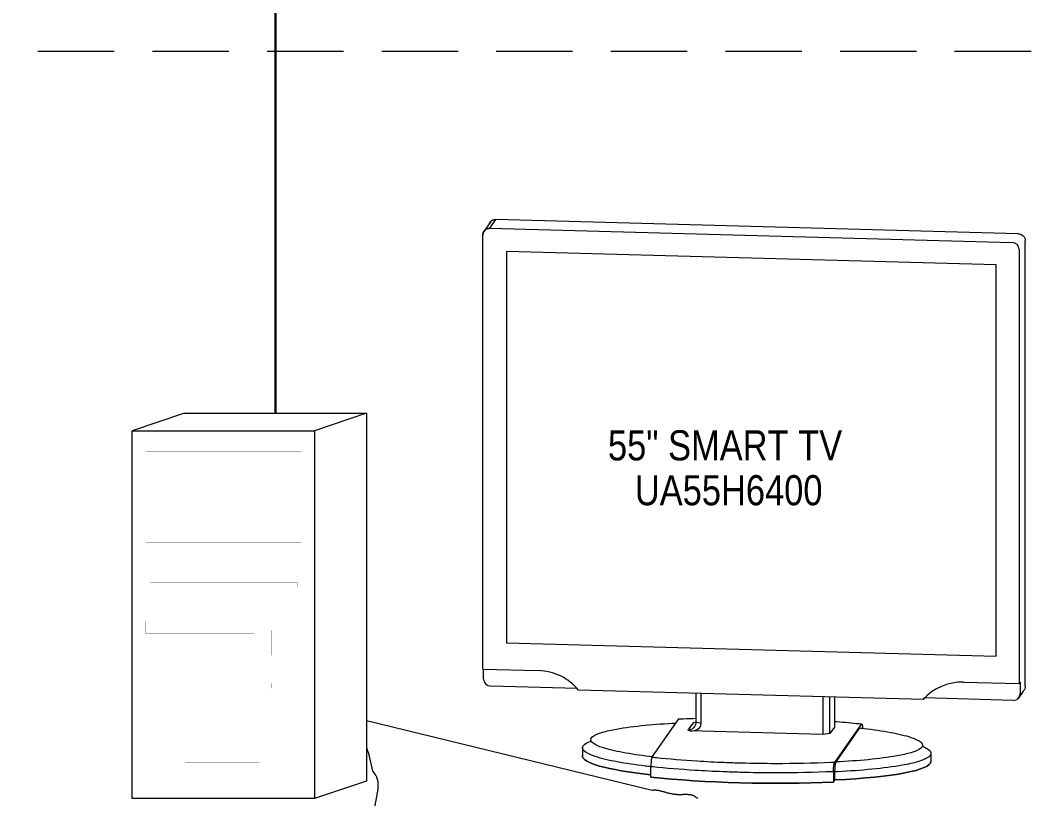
# Model space of a CAD drawing. Header units: millimetres. Extents: x 11706 to 18081, y 7308 to 12674.
# Drawn here: x 17321.9 to 17747.2, y 11834.4 to 12157.7 of the extents above; entities that cross this region are included whole.
import ezdxf
from ezdxf.enums import TextEntityAlignment as Align

# ---------------------------------------------------------------- set-up
doc = ezdxf.new("R2010")
doc.units = ezdxf.units.MM
doc.linetypes.add('DASHED', pattern=[19.05, 12.7, -6.35])
doc.layers.get('0').update_dxf_attribs({"lineweight": 0})
doc.layers.add('Cable CAT6', color=3, linetype='Continuous')
doc.layers.add('COMPUTER', color=7, linetype='Continuous', lineweight=0)
doc.styles.get("Standard").update_dxf_attribs({"font": 'ARIALN.TTF'})

# ---------------------------------------------------------------- blocks, each defined once
blk = doc.blocks.new('LCD')
for p, q in [((3804.12, 1908.9, -517.25), (3799.15, 1901.77, -481.92)), ((3803.2, 1903.32, -481.04), (3808.16, 1910.45, -516.37)), ((4237.24, 1526.79, -533.46), (4233.06, 1520.8, -503.73)), ((3878.72, 1481.13, -584.93), (3878.72, 1474.51, -586.27)), ((4162.13, 1476.14, -560.2), (4162.13, 1469.52, -561.53))]:
    blk.add_line(p, q)
at = {"extrusion": (0.136423, 0.195822, -0.971104)}
for p, q in [((4233.19, 1898.88, -459), (3808.16, 1910.45, -516.37)), ((4238.92, 1530.75, -532.42), (4238.92, 1893.06, -459.37))]:
    blk.add_line(p, q, dxfattribs=at)
at = {"extrusion": (-0.990651, 0.026967, -0.133731)}
for p, q in [((3797.48, 1544.77, -554.15), (3797.48, 1897.82, -482.96)), ((3798.26, 1536.64, -561.62), (3798.26, 1544.75, -559.99)), ((3970.98, 1525.12, -607.36), (3970.98, 1501.5, -612.12))]:
    blk.add_line(p, q, dxfattribs=at)
at = {"extrusion": (-0.136423, -0.195822, 0.971104)}
for p, q in [((3797.48, 1544.77, -554.15), (3797.48, 1897.82, -482.96)), ((3803.2, 1903.32, -481.04), (4228.23, 1891.75, -423.66)), ((4233.95, 1885.93, -424.03), (4233.95, 1532.89, -495.22)), ((3798.26, 1536.64, -561.62), (3798.26, 1544.75, -559.99)), ((4234.74, 1534.02, -500.83), (4233.95, 1534.04, -500.94)), ((4234.74, 1534.02, -500.83), (4234.74, 1524.76, -502.7)), ((3874.44, 1528.9, -552.48), (3803.99, 1530.82, -561.99)), ((4155.96, 1520.09, -508.76), (3875.47, 1527.72, -546.63)), ((4229.02, 1519.25, -504.61), (4156.74, 1521.22, -514.37))]:
    blk.add_line(p, q, dxfattribs=at)
at = {"color": 8, "extrusion": (-0.136423, -0.195822, 0.971104)}
for p, q in [((3816.94, 1884.46, -482.91), (3816.94, 1566.12, -547.11)), ((4215.26, 1873.62, -429.14), (3816.94, 1884.46, -482.91)), ((4215.26, 1555.28, -493.34), (4215.26, 1873.62, -429.14)), ((3816.94, 1566.12, -547.11), (4215.26, 1555.28, -493.34)), ((3797.48, 1544.77, -554.15), (3842.76, 1543.54, -548.03)), ((4188.67, 1534.12, -501.34), (4233.95, 1532.89, -495.22)), ((3975.25, 1500.39, -606.6), (3975.25, 1525.01, -601.64)), ((4074.32, 1522.31, -588.26), (4074.32, 1491.47, -594.48)), ((4074.32, 1491.47, -594.48), (3966.36, 1494.41, -609.06))]:
    blk.add_line(p, q, dxfattribs=at)
at = {"color": 8, "extrusion": (5.52429e-18, -0.980269, -0.19767)}
for p, q in [((3797.48, 1544.77, -554.15), (3842.76, 1543.54, -548.03)), ((4188.67, 1534.12, -501.34), (4233.95, 1532.89, -495.22))]:
    blk.add_line(p, q, dxfattribs=at)
at = {"extrusion": (5.52429e-18, -0.980269, -0.19767)}
for p, q in [((4234.74, 1534.02, -500.83), (4233.95, 1534.04, -500.94)), ((4233.95, 1532.89, -495.22), (4234.74, 1534.02, -500.83)), ((3874.44, 1528.9, -552.48), (3803.99, 1530.82, -561.99)), ((4155.96, 1520.09, -508.76), (3875.47, 1527.72, -546.63)), ((4156.74, 1521.22, -514.37), (4155.96, 1520.09, -508.76)), ((4229.02, 1519.25, -504.61), (4156.74, 1521.22, -514.37))]:
    blk.add_line(p, q, dxfattribs=at)
at = {"extrusion": (-0.796961, -0.119399, 0.592112)}
blk.add_line((3970.98, 1525.12, -607.36), (3970.98, 1501.5, -612.12), dxfattribs=at)
at = {"color": 8, "extrusion": (-0.796961, -0.119399, 0.592112)}
for q in [(3975.25, 1525.01, -601.64), (3970.98, 1501.5, -612.12)]:
    blk.add_line((3975.25, 1500.39, -606.6), q, dxfattribs=at)
at = {"color": 8, "extrusion": (0.60403, -0.157536, 0.781236)}
for p, q in [((4074.32, 1522.31, -588.26), (4074.32, 1491.47, -594.48)), ((4079.95, 1492.31, -598.67), (4079.95, 1522.16, -592.65)), ((4079.95, 1492.31, -598.67), (4074.32, 1491.47, -594.48))]:
    blk.add_line(p, q, dxfattribs=at)
at = {"color": 8, "extrusion": (0.990651, -0.026967, 0.133731)}
for p, q in [((4079.95, 1492.31, -598.67), (4079.95, 1522.16, -592.65)), ((4105.58, 1500.12, -637.39), (4083.82, 1468.88, -482.44)), ((4083.57, 1497.5, -624.4), (4079.95, 1492.31, -598.67)), ((4085.06, 1469.19, -491.57), (4104.34, 1496.87, -628.86)), ((4082.88, 1461.32, -477.07), (4082.88, 1452.84, -478.78)), ((4084.07, 1454.53, -487.19), (4084.07, 1461.15, -485.86))]:
    blk.add_line(p, q, dxfattribs=at)
at = {"extrusion": (0.796961, 0.119399, -0.592112)}
blk.add_line((4083.57, 1522.06, -619.45), (4083.57, 1497.5, -624.4), dxfattribs=at)
at = {"extrusion": (0.990651, -0.026967, 0.133731)}
for p, q in [((4083.57, 1522.06, -619.45), (4083.57, 1497.5, -624.4)), ((4082.88, 1452.84, -478.78), (4084.07, 1454.53, -487.19))]:
    blk.add_line(p, q, dxfattribs=at)
at = {"color": 8, "extrusion": (-0.990651, 0.026967, -0.133731)}
for p, q in [((3935.22, 1472.92, -502.5), (3956.99, 1504.17, -657.45)), ((3934.29, 1456.88, -498.84), (3934.29, 1465.36, -497.13))]:
    blk.add_line(p, q, dxfattribs=at)
at = {"color": 8, "extrusion": (-1.38778e-17, 0.980269, 0.19767)}
for p, q in [((3935.22, 1472.92, -502.5), (3956.99, 1504.17, -657.45)), ((3968.67, 1501.15, -642.52), (3964.33, 1494.94, -611.67)), ((4105.58, 1500.12, -637.39), (4083.82, 1468.88, -482.44)), ((3964.33, 1494.94, -611.67), (3966.36, 1494.41, -609.06)), ((4074.32, 1491.47, -594.48), (3966.36, 1494.41, -609.06)), ((4079.95, 1492.31, -598.67), (4074.32, 1491.47, -594.48)), ((4083.57, 1497.5, -624.4), (4079.95, 1492.31, -598.67)), ((4085.06, 1469.19, -491.57), (4104.34, 1496.87, -628.86))]:
    blk.add_line(p, q, dxfattribs=at)
at = {"color": 8}
for p, q in [((3968.67, 1501.15, -642.52), (3964.33, 1494.94, -611.67)), ((3975.25, 1500.39, -606.6), (3970.98, 1501.5, -612.12)), ((3964.33, 1494.94, -611.67), (3966.36, 1494.41, -609.06)), ((3934.29, 1456.88, -498.84), (3934.29, 1465.36, -497.13)), ((4082.88, 1461.32, -477.07), (4082.88, 1452.84, -478.78)), ((4084.07, 1454.53, -487.19), (4084.07, 1461.15, -485.86))]:
    blk.add_line(p, q, dxfattribs=at)
at = {"extrusion": (1.38778e-17, -0.980269, -0.19767)}
blk.add_line((4082.88, 1452.84, -478.78), (4084.07, 1454.53, -487.19), dxfattribs=at)
at = {"extrusion": (0.136423, 0.195822, -0.971104)}
for centre, start, end in [((-2035.83, 3508.17, 1395.08), 349.07978, 55.92022), ((-2035.83, 3508.17, 1358.7), 325.92022, 55.92022), ((-2391.19, 3748.59, 1395.08), 55.92022, 145.92022), ((-2598.29, 3442.46, 1395.08), 145.92022, 190.92022)]:
    blk.add_arc(centre, 5.78, start, end, dxfattribs=at)
at = {"extrusion": (-0.136423, -0.195822, 0.971104)}
for centre, start, end in [((2035.83, 3508.17, -1395.08), 124.07978, 190.92022), ((2035.83, 3508.17, -1358.7), 124.07978, 214.07978), ((2391.19, 3748.59, -1358.7), 34.07978, 124.07978), ((2242.93, 3202.05, -1364.47), 214.07978, 304.07978), ((2598.29, 3442.46, -1364.47), 304.07978, 34.07978)]:
    blk.add_arc(centre, 5.78, start, end, dxfattribs=at)
at = {"color": 8, "extrusion": (-0.136423, -0.195822, 0.971104)}
for centre, start, end in [((2295.05, 3196.28, -1358.7), 74.57836, 124.07978), ((2584.26, 3391.94, -1358.7), 124.07978, 173.58121)]:
    blk.add_arc(centre, 43.43, start, end, dxfattribs=at)
at = {"color": 8, "extrusion": (-0.253067, 0.191236, -0.94836)}
blk.add_ellipse((3964.33, 1501.16, -610.42), major_axis=(6.65, 0.34, -1.71), ratio=0.92388, start_param=0, end_param=1.570796, dxfattribs=at)
blk.add_ellipse((3964.33, 1501.16, -610.42), major_axis=(6.65, 0.34, -1.71), ratio=0.92388, start_param=0, end_param=1.570796, dxfattribs=at)
at = {"color": 8, "extrusion": (-0.136423, -0.195822, 0.971104)}
blk.add_ellipse((3966.36, 1500.63, -607.8), major_axis=(8.9, -0.24, 1.2), ratio=0.707107, start_param=-1.570796, end_param=0, dxfattribs=at)
blk.add_ellipse((3966.36, 1500.63, -607.8), major_axis=(8.9, -0.24, 1.2), ratio=0.707107, start_param=-1.570796, end_param=0, dxfattribs=at)
at = {"color": 8, "extrusion": (0.505144, 0.170596, -0.846006)}
blk.add_ellipse((3968.67, 1507.38, -641.26), major_axis=(5.93, -0.69, 3.4), ratio=0.92388, start_param=1.132612, end_param=1.570796, dxfattribs=at)
blk.add_ellipse((3968.67, 1507.38, -641.26), major_axis=(5.93, -0.69, 3.4), ratio=0.92388, start_param=1.132612, end_param=1.570796, dxfattribs=at)
at = {"extrusion": (2.42861e-17, -0.980269, -0.19767)}
for centre, start_param, end_param in [((4012.97, 1472.02, -573.92), 2.105208, 3.076724), ((4027.83, 1471.62, -571.91), 6.190048, 7.330383)]:
    blk.add_ellipse(centre, major_axis=(133.74, -3.64, 18.05), ratio=0.666667, start_param=start_param, end_param=end_param, dxfattribs=at)
at = {"extrusion": (-2.42861e-17, 0.980269, 0.19767)}
for centre, start_param, end_param in [((4012.97, 1472.02, -573.92), 3.206462, 4.177977), ((4027.83, 1471.62, -571.91), -1.047198, 0.093137)]:
    blk.add_ellipse(centre, major_axis=(133.74, -3.64, 18.05), ratio=0.666667, start_param=start_param, end_param=end_param, dxfattribs=at)
at = {"extrusion": (3.1225e-17, -0.980269, -0.19767)}
blk.add_ellipse((4020.4, 1471.82, -572.91), major_axis=(148.6, -4.05, 20.06), ratio=0.666667, start_param=7.330383, end_param=8.37758, dxfattribs=at)
at = {"extrusion": (-3.1225e-17, 0.980269, 0.19767)}
blk.add_ellipse((4020.4, 1471.82, -572.91), major_axis=(148.6, -4.05, 20.06), ratio=0.666667, start_param=-2.094395, end_param=-1.047198, dxfattribs=at)
at = {"color": 8}
for points, knots in [([(3935.51, 1473.34, -512.17), (3934.71, 1473.43, -512.63), (3933.92, 1473.53, -513.09), (3925.43, 1474.55, -518.16), (3918.16, 1475.61, -523.43), (3905.13, 1478.04, -535.47), (3899.43, 1479.38, -542.11), (3892.09, 1481.82, -554.21), (3889.76, 1482.82, -559.18), (3886.5, 1484.88, -569.4), (3885.56, 1485.95, -574.7), (3885.32, 1488.03, -585), (3885.92, 1489.02, -589.91), (3888.82, 1491.18, -600.65), (3891.51, 1492.32, -606.3), (3898.18, 1494.32, -616.19), (3902.09, 1495.2, -620.56), (3913.28, 1497.22, -630.62), (3921.19, 1498.23, -635.62), (3937.65, 1499.83, -643.52), (3946.06, 1500.42, -646.45), (3954.68, 1500.86, -648.65)], [31.476348, 31.476348, 31.476348, 31.476348, 34.23476, 34.23476, 61.204418, 61.204418, 87.542622, 87.542622, 104.003999, 104.003999, 120.222353, 120.222353, 135.250147, 135.250147, 153.970902, 153.970902, 171.409402, 171.409402, 199.311002, 199.311002, 225.979794, 225.979794, 225.979794, 225.979794]), ([(3935.51, 1473.34, -512.17), (3934.71, 1473.43, -512.63), (3933.92, 1473.53, -513.09), (3925.43, 1474.55, -518.16), (3918.16, 1475.61, -523.43), (3905.13, 1478.04, -535.47), (3899.43, 1479.38, -542.11), (3892.09, 1481.82, -554.21), (3889.76, 1482.82, -559.18), (3886.5, 1484.88, -569.4), (3885.56, 1485.95, -574.7), (3885.32, 1488.03, -585), (3885.92, 1489.02, -589.91), (3888.82, 1491.18, -600.65), (3891.51, 1492.32, -606.3), (3898.18, 1494.32, -616.19), (3902.09, 1495.2, -620.56), (3913.28, 1497.22, -630.62), (3921.19, 1498.23, -635.62), (3937.65, 1499.83, -643.52), (3946.06, 1500.42, -646.45), (3954.68, 1500.86, -648.65)], [31.476348, 31.476348, 31.476348, 31.476348, 34.23476, 34.23476, 61.204418, 61.204418, 87.542622, 87.542622, 104.003999, 104.003999, 120.222353, 120.222353, 135.250147, 135.250147, 153.970902, 153.970902, 171.409402, 171.409402, 199.311002, 199.311002, 225.979794, 225.979794, 225.979794, 225.979794]), ([(4104.34, 1496.87, -628.86), (4105.46, 1496.74, -628.23), (4106.57, 1496.61, -627.59), (4115.38, 1495.55, -622.33), (4122.64, 1494.49, -617.06), (4135.67, 1492.06, -605.02), (4141.38, 1490.72, -598.37), (4148.71, 1488.28, -586.28), (4151.04, 1487.28, -581.31), (4154.3, 1485.22, -571.08), (4155.25, 1484.15, -565.79), (4155.48, 1482.08, -555.49), (4154.89, 1481.08, -550.58), (4151.98, 1478.92, -539.84), (4149.29, 1477.78, -534.18), (4142.62, 1475.79, -524.3), (4138.71, 1474.91, -519.93), (4127.52, 1472.88, -509.87), (4119.61, 1471.87, -504.87), (4102.82, 1470.24, -496.81), (4094.05, 1469.64, -493.8), (4085.06, 1469.19, -491.57)], [30.384803, 30.384803, 30.384803, 30.384803, 34.23476, 34.23476, 61.204418, 61.204418, 87.542622, 87.542622, 104.003999, 104.003999, 120.222353, 120.222353, 135.250147, 135.250147, 153.970902, 153.970902, 171.409402, 171.409402, 199.311002, 199.311002, 227.073505, 227.073505, 227.073505, 227.073505]), ([(4104.34, 1496.87, -628.86), (4105.46, 1496.74, -628.23), (4106.57, 1496.61, -627.59), (4115.38, 1495.55, -622.33), (4122.64, 1494.49, -617.06), (4135.67, 1492.06, -605.02), (4141.38, 1490.72, -598.37), (4148.71, 1488.28, -586.28), (4151.04, 1487.28, -581.31), (4154.3, 1485.22, -571.08), (4155.25, 1484.15, -565.79), (4155.48, 1482.08, -555.49), (4154.89, 1481.08, -550.58), (4151.98, 1478.92, -539.84), (4149.29, 1477.78, -534.18), (4142.62, 1475.79, -524.3), (4138.71, 1474.91, -519.93), (4127.52, 1472.88, -509.87), (4119.61, 1471.87, -504.87), (4102.82, 1470.24, -496.81), (4094.05, 1469.64, -493.8), (4085.06, 1469.19, -491.57)], [30.384803, 30.384803, 30.384803, 30.384803, 34.23476, 34.23476, 61.204418, 61.204418, 87.542622, 87.542622, 104.003999, 104.003999, 120.222353, 120.222353, 135.250147, 135.250147, 153.970902, 153.970902, 171.409402, 171.409402, 199.311002, 199.311002, 227.073505, 227.073505, 227.073505, 227.073505]), ([(3934.29, 1465.32, -506.56), (3932.72, 1465.5, -507.43), (3931.16, 1465.68, -508.32), (3921.56, 1466.83, -514.05), (3913.93, 1467.95, -519.58), (3900.12, 1470.52, -532.34), (3894, 1471.95, -539.44), (3886.05, 1474.6, -552.56), (3883.49, 1475.7, -558), (3879.89, 1477.98, -569.31), (3878.82, 1479.17, -575.23), (3878.56, 1481.5, -586.8), (3879.23, 1482.62, -592.35), (3881.87, 1484.59, -602.1), (3883.57, 1485.44, -606.32), (3885.67, 1486.24, -610.29)], [29.079981, 29.079981, 29.079981, 29.079981, 34.23476, 34.23476, 61.204418, 61.204418, 87.542622, 87.542622, 104.003999, 104.003999, 120.222353, 120.222353, 135.250147, 135.250147, 147.480726, 147.480726, 147.480726, 147.480726]), ([(3934.29, 1465.32, -506.56), (3932.72, 1465.5, -507.43), (3931.16, 1465.68, -508.32), (3921.56, 1466.83, -514.05), (3913.93, 1467.95, -519.58), (3900.12, 1470.52, -532.34), (3894, 1471.95, -539.44), (3886.05, 1474.6, -552.56), (3883.49, 1475.7, -558), (3879.89, 1477.98, -569.31), (3878.82, 1479.17, -575.23), (3878.56, 1481.5, -586.8), (3879.23, 1482.62, -592.35), (3881.87, 1484.59, -602.1), (3883.57, 1485.44, -606.32), (3885.67, 1486.24, -610.29)], [29.079981, 29.079981, 29.079981, 29.079981, 34.23476, 34.23476, 61.204418, 61.204418, 87.542622, 87.542622, 104.003999, 104.003999, 120.222353, 120.222353, 135.250147, 135.250147, 147.480726, 147.480726, 147.480726, 147.480726]), ([(4155.21, 1481.99, -589.2), (4156.74, 1481.35, -586.06), (4158.06, 1480.7, -582.81), (4160.91, 1478.89, -573.85), (4161.98, 1477.7, -567.93), (4162.24, 1475.37, -556.36), (4161.57, 1474.25, -550.81), (4158.3, 1471.81, -538.73), (4155.29, 1470.54, -532.41), (4147.91, 1468.33, -521.48), (4143.63, 1467.37, -516.71), (4131.51, 1465.17, -505.82), (4123.06, 1464.1, -500.49), (4105.2, 1462.37, -491.92), (4095.88, 1461.73, -488.74), (4085.61, 1461.22, -486.22), (4084.84, 1461.18, -486.04), (4084.07, 1461.15, -485.86)], [94.341539, 94.341539, 94.341539, 94.341539, 104.003999, 104.003999, 120.222353, 120.222353, 135.250147, 135.250147, 153.970902, 153.970902, 171.409402, 171.409402, 199.311002, 199.311002, 227.403999, 227.403999, 229.673797, 229.673797, 229.673797, 229.673797]), ([(4155.21, 1481.99, -589.2), (4156.74, 1481.35, -586.06), (4158.06, 1480.7, -582.81), (4160.91, 1478.89, -573.85), (4161.98, 1477.7, -567.93), (4162.24, 1475.37, -556.36), (4161.57, 1474.25, -550.81), (4158.3, 1471.81, -538.73), (4155.29, 1470.54, -532.41), (4147.91, 1468.33, -521.48), (4143.63, 1467.37, -516.71), (4131.51, 1465.17, -505.82), (4123.06, 1464.1, -500.49), (4105.2, 1462.37, -491.92), (4095.88, 1461.73, -488.74), (4085.61, 1461.22, -486.22), (4084.84, 1461.18, -486.04), (4084.07, 1461.15, -485.86)], [94.341539, 94.341539, 94.341539, 94.341539, 104.003999, 104.003999, 120.222353, 120.222353, 135.250147, 135.250147, 153.970902, 153.970902, 171.409402, 171.409402, 199.311002, 199.311002, 227.403999, 227.403999, 229.673797, 229.673797, 229.673797, 229.673797]), ([(3935.22, 1472.92, -502.5), (3935.09, 1472.73, -501.58), (3934.96, 1472.37, -500.69), (3934.72, 1471.33, -499.16), (3934.62, 1470.68, -498.52), (3934.45, 1469.22, -497.57), (3934.39, 1468.44, -497.26), (3934.31, 1466.86, -496.98), (3934.29, 1466.1, -496.98), (3934.29, 1465.36, -497.13)], [0, 0, 0, 0, 2.863059, 2.863059, 5.595322, 5.595322, 8.121482, 8.121482, 10.40094, 10.40094, 10.40094, 10.40094]), ([(3935.22, 1472.92, -502.5), (3935.09, 1472.73, -501.58), (3934.96, 1472.37, -500.69), (3934.72, 1471.33, -499.16), (3934.62, 1470.68, -498.52), (3934.45, 1469.22, -497.57), (3934.39, 1468.44, -497.26), (3934.31, 1466.86, -496.98), (3934.29, 1466.1, -496.98), (3934.29, 1465.36, -497.13)], [0, 0, 0, 0, 2.863059, 2.863059, 5.595322, 5.595322, 8.121482, 8.121482, 10.40094, 10.40094, 10.40094, 10.40094]), ([(4082.88, 1461.32, -477.07), (4082.69, 1461.31, -477.03), (4082.49, 1461.3, -476.98), (4067.15, 1460.6, -473.51), (4051.53, 1460.29, -471.97), (4026.24, 1460.31, -472.09), (4016.54, 1460.45, -472.78), (4002.24, 1460.84, -474.7), (3997.47, 1461, -475.49), (3985.13, 1461.49, -477.94), (3977.58, 1461.88, -479.85), (3958.28, 1463.08, -485.84), (3946.72, 1464.03, -490.55), (3935.68, 1465.21, -496.39), (3935.57, 1465.22, -496.44), (3934.29, 1465.32, -497.14)], [38.688713, 38.688713, 38.688713, 38.688713, 39.279977, 39.279977, 84.171379, 84.171379, 112.228506, 112.228506, 126.257069, 126.257069, 148.70277, 148.70277, 184.615892, 184.615892, 184.957172, 184.957172, 184.957172, 184.957172]), ([(4083.82, 1468.88, -482.44), (4082.83, 1468.83, -482.2), (4081.85, 1468.78, -481.97), (4066.25, 1468.07, -478.44), (4051.11, 1467.77, -476.94), (4026.56, 1467.79, -477.06), (4017.13, 1467.93, -477.73), (4003.23, 1468.3, -479.59), (3998.6, 1468.46, -480.36), (3986.61, 1468.94, -482.75), (3979.28, 1469.31, -484.6), (3960.55, 1470.48, -490.41), (3949.35, 1471.4, -494.97), (3937.59, 1472.66, -501.19), (3936.4, 1472.79, -501.84), (3935.22, 1472.92, -502.5)], [36.240535, 36.240535, 36.240535, 36.240535, 39.279977, 39.279977, 84.171379, 84.171379, 112.228506, 112.228506, 126.257069, 126.257069, 148.70277, 148.70277, 184.615892, 184.615892, 188.702348, 188.702348, 188.702348, 188.702348]), ([(4083.82, 1468.88, -482.44), (4082.83, 1468.83, -482.2), (4081.85, 1468.78, -481.97), (4066.25, 1468.07, -478.44), (4051.11, 1467.77, -476.94), (4026.56, 1467.79, -477.06), (4017.13, 1467.93, -477.73), (4003.23, 1468.3, -479.59), (3998.6, 1468.46, -480.36), (3986.61, 1468.94, -482.75), (3979.28, 1469.31, -484.6), (3960.55, 1470.48, -490.41), (3949.35, 1471.4, -494.97), (3937.59, 1472.66, -501.19), (3936.4, 1472.79, -501.84), (3935.22, 1472.92, -502.5)], [36.240535, 36.240535, 36.240535, 36.240535, 39.279977, 39.279977, 84.171379, 84.171379, 112.228506, 112.228506, 126.257069, 126.257069, 148.70277, 148.70277, 184.615892, 184.615892, 188.702348, 188.702348, 188.702348, 188.702348]), ([(4082.88, 1461.32, -477.07), (4082.69, 1461.31, -477.03), (4082.49, 1461.3, -476.98), (4067.15, 1460.6, -473.51), (4051.53, 1460.29, -471.97), (4026.24, 1460.31, -472.09), (4016.54, 1460.45, -472.78), (4002.24, 1460.84, -474.7), (3997.47, 1461, -475.49), (3985.13, 1461.49, -477.94), (3977.58, 1461.88, -479.85), (3958.28, 1463.08, -485.84), (3946.72, 1464.03, -490.55), (3935.68, 1465.21, -496.39), (3935.57, 1465.22, -496.44), (3935.47, 1465.23, -496.5)], [38.688713, 38.688713, 38.688713, 38.688713, 39.279977, 39.279977, 84.171379, 84.171379, 112.228506, 112.228506, 126.257069, 126.257069, 148.70277, 148.70277, 184.615892, 184.615892, 184.957172, 184.957172, 184.957172, 184.957172]), ([(4082.88, 1461.32, -477.07), (4082.88, 1462.07, -476.92), (4082.91, 1462.85, -476.92), (4082.99, 1464.4, -477.21), (4083.05, 1465.15, -477.5), (4083.2, 1466.55, -478.39), (4083.3, 1467.17, -478.99), (4083.47, 1467.97, -480.09), (4083.54, 1468.22, -480.53), (4083.68, 1468.62, -481.46), (4083.75, 1468.78, -481.94), (4083.82, 1468.88, -482.44)], [0, 0, 0, 0, 2.324505, 2.324505, 4.728393, 4.728393, 7.304012, 7.304012, 8.828217, 8.828217, 10.364072, 10.364072, 10.364072, 10.364072]), ([(4082.88, 1461.32, -477.07), (4082.88, 1462.07, -476.92), (4082.91, 1462.85, -476.92), (4082.99, 1464.4, -477.21), (4083.05, 1465.15, -477.5), (4083.2, 1466.55, -478.39), (4083.3, 1467.17, -478.99), (4083.47, 1467.97, -480.09), (4083.54, 1468.22, -480.53), (4083.68, 1468.62, -481.46), (4083.75, 1468.78, -481.94), (4083.82, 1468.88, -482.44)], [0, 0, 0, 0, 2.324505, 2.324505, 4.728393, 4.728393, 7.304012, 7.304012, 8.828217, 8.828217, 10.364072, 10.364072, 10.364072, 10.364072]), ([(4084.07, 1461.15, -485.86), (4084.07, 1461.96, -485.7), (4084.09, 1462.78, -485.69), (4084.17, 1464.43, -486), (4084.24, 1465.22, -486.32), (4084.41, 1466.71, -487.26), (4084.51, 1467.37, -487.89), (4084.69, 1468.22, -489.06), (4084.76, 1468.49, -489.53), (4084.91, 1468.92, -490.52), (4084.98, 1469.08, -491.04), (4085.06, 1469.19, -491.57)], [0, 0, 0, 0, 2.47091, 2.47091, 5.025903, 5.025903, 7.763465, 7.763465, 9.385463, 9.385463, 11.020333, 11.020333, 11.020333, 11.020333]), ([(4084.07, 1461.15, -485.86), (4084.07, 1461.96, -485.7), (4084.09, 1462.78, -485.69), (4084.17, 1464.43, -486), (4084.24, 1465.22, -486.32), (4084.41, 1466.71, -487.26), (4084.51, 1467.37, -487.89), (4084.69, 1468.22, -489.06), (4084.76, 1468.49, -489.53), (4084.91, 1468.92, -490.52), (4084.98, 1469.08, -491.04), (4085.06, 1469.19, -491.57)], [0, 0, 0, 0, 2.47091, 2.47091, 5.025903, 5.025903, 7.763465, 7.763465, 9.385463, 9.385463, 11.020333, 11.020333, 11.020333, 11.020333])]:
    blk.add_open_spline(points, degree=3, knots=knots, dxfattribs=at)
for points, knots in [([(3956.99, 1504.17, -657.45), (3958.2, 1504.23, -657.75), (3959.41, 1504.28, -658.03), (3964.05, 1504.49, -659.06), (3967.51, 1504.63, -659.73), (3970.98, 1504.74, -660.29)], [35.172816, 35.172816, 35.172816, 35.172816, 38.912021, 38.912021, 49.427773, 49.427773, 49.427773, 49.427773]), ([(3956.99, 1504.17, -657.45), (3958.2, 1504.23, -657.75), (3959.41, 1504.28, -658.03), (3964.05, 1504.49, -659.06), (3967.51, 1504.63, -659.73), (3970.98, 1504.74, -660.29)], [35.172816, 35.172816, 35.172816, 35.172816, 38.912021, 38.912021, 49.427773, 49.427773, 49.427773, 49.427773]), ([(4083.57, 1502.23, -647.82), (4089.68, 1501.74, -645.4), (4095.64, 1501.19, -642.67), (4102.82, 1500.43, -638.91), (4104.2, 1500.28, -638.16), (4105.58, 1500.12, -637.39)], [163.275689, 163.275689, 163.275689, 163.275689, 182.886499, 182.886499, 187.634629, 187.634629, 187.634629, 187.634629]), ([(4083.57, 1502.23, -647.82), (4089.68, 1501.74, -645.4), (4095.64, 1501.19, -642.67), (4102.82, 1500.43, -638.91), (4104.2, 1500.28, -638.16), (4105.58, 1500.12, -637.39)], [163.275689, 163.275689, 163.275689, 163.275689, 182.886499, 182.886499, 187.634629, 187.634629, 187.634629, 187.634629]), ([(4105.58, 1500.12, -637.39), (4105.71, 1500.31, -638.32), (4105.84, 1500.31, -639.28), (4106.08, 1499.95, -641.09), (4106.18, 1499.6, -641.94), (4106.35, 1498.62, -643.37), (4106.41, 1498.02, -643.97), (4106.47, 1497.09, -644.57), (4106.48, 1496.86, -644.7), (4106.49, 1496.62, -644.81)], [0, 0, 0, 0, 2.863059, 2.863059, 5.595323, 5.595323, 8.121483, 8.121483, 8.921699, 8.921699, 8.921699, 8.921699]), ([(4105.58, 1500.12, -637.39), (4105.71, 1500.31, -638.32), (4105.84, 1500.31, -639.28), (4106.08, 1499.95, -641.09), (4106.18, 1499.6, -641.94), (4106.35, 1498.62, -643.37), (4106.41, 1498.02, -643.97), (4106.47, 1497.09, -644.57), (4106.48, 1496.86, -644.7), (4106.49, 1496.62, -644.81)], [0, 0, 0, 0, 2.863059, 2.863059, 5.595323, 5.595323, 8.121483, 8.121483, 8.921699, 8.921699, 8.921699, 8.921699])]:
    blk.add_open_spline(points, degree=3, knots=knots)
blk = doc.blocks.new('COMPUTER')
at = {"layer": 'COMPUTER', "color": 7}
for p, q in [((97472.4, 63182.7, -44.2), (97302.6, 63125.7, -44.2)), ((97472.4, 63182.7, -44.2), (98065.7, 63182.7, -44.2)), ((98065.7, 63182.7, -44.2), (97895.9, 63125.7, -44.2)), ((98065.7, 63182.7, -44.2), (98065.7, 61985.1, -44.2)), ((97302.6, 61928.2, -44.2), (97302.6, 63125.7, -44.2)), ((97302.6, 63125.7, -44.2), (97895.9, 63125.7, -44.2)), ((97895.9, 63125.7, -44.2), (97895.9, 61928.2, -44.2)), ((98995.9, 61954.8, -44.2), (98065.7, 62181.5, -44.2)), ((98065.7, 61985.1, -44.2), (97895.9, 61928.2, -44.2)), ((98997.3, 61954.8, -44.2), (98995.9, 61954.8, -44.2)), ((98998.1, 61954.8, -44.2), (98997.3, 61954.8, -44.2)), ((98999.5, 61955.1, -44.2), (98998.1, 61954.8, -44.2)), ((99001.2, 61955.4, -44.2), (98999.5, 61955.1, -44.2)), ((99002.9, 61956, -44.2), (99001.2, 61955.4, -44.2)), ((99003.4, 61955.7, -44.2), (99002.9, 61956, -44.2)), ((99004.8, 61955.7, -44.2), (99003.4, 61955.7, -44.2)), ((99006.2, 61955.4, -44.2), (99004.8, 61955.7, -44.2)), ((99007.9, 61955.4, -44.2), (99006.2, 61955.4, -44.2)), ((99009.6, 61954.8, -44.2), (99007.9, 61955.4, -44.2)), ((99012.1, 61954.6, -44.2), (99009.6, 61954.8, -44.2)), ((99014.3, 61954.3, -44.2), (99012.1, 61954.6, -44.2)), ((99017.1, 61954, -44.2), (99014.3, 61954.3, -44.2)), ((99019.6, 61953.2, -44.2), (99017.1, 61954, -44.2)), ((99022.1, 61952.6, -44.2), (99019.6, 61953.2, -44.2)), ((99023.5, 61952.1, -44.2), (99022.1, 61952.6, -44.2)), ((99024.9, 61951.8, -44.2), (99023.5, 61952.1, -44.2)), ((99026.6, 61951.2, -44.2), (99024.9, 61951.8, -44.2)), ((99028.2, 61951.2, -44.2), (99026.6, 61951.2, -44.2)), ((99029.6, 61950.7, -44.2), (99028.2, 61951.2, -44.2)), ((99031, 61950.4, -44.2), (99029.6, 61950.7, -44.2)), ((99032.7, 61949.8, -44.2), (99031, 61950.4, -44.2)), ((99034.4, 61949.5, -44.2), (99032.7, 61949.8, -44.2)), ((99035.8, 61949, -44.2), (99034.4, 61949.5, -44.2)), ((99037.4, 61948.7, -44.2), (99035.8, 61949, -44.2)), ((99039.1, 61948.2, -44.2), (99037.4, 61948.7, -44.2)), ((99040.8, 61947.9, -44.2), (99039.1, 61948.2, -44.2)), ((99042.2, 61947, -44.2), (99040.8, 61947.9, -44.2)), ((99043.8, 61946.8, -44.2), (99042.2, 61947, -44.2)), ((99045.5, 61945.9, -44.2), (99043.8, 61946.8, -44.2)), ((99047.2, 61945.6, -44.2), (99045.5, 61945.9, -44.2)), ((99048.9, 61945.1, -44.2), (99047.2, 61945.6, -44.2)), ((99050.8, 61944.8, -44.2), (99048.9, 61945.1, -44.2)), ((99052.5, 61944.3, -44.2), (99050.8, 61944.8, -44.2)), ((99054.4, 61944.3, -44.2), (99052.5, 61944.3, -44.2)), ((99056.1, 61943.7, -44.2), (99054.4, 61944.3, -44.2)), ((99058.1, 61943.4, -44.2), (99056.1, 61943.7, -44.2)), ((99060, 61942.9, -44.2), (99058.1, 61943.4, -44.2)), ((99062, 61942.6, -44.2), (99060, 61942.9, -44.2)), ((99063.6, 61942.3, -44.2), (99062, 61942.6, -44.2)), ((99065.6, 61942, -44.2), (99063.6, 61942.3, -44.2)), ((99067.5, 61941.7, -44.2), (99065.6, 61942, -44.2)), ((97895.9, 61928.2, -44.2), (97302.6, 61928.2, -44.2)), ((99069.5, 61941.7, -44.2), (99067.5, 61941.7, -44.2)), ((99071.2, 61941.5, -44.2), (99069.5, 61941.7, -44.2)), ((99073.1, 61941.2, -44.2), (99071.2, 61941.5, -44.2)), ((99074.8, 61940.9, -44.2), (99073.1, 61941.2, -44.2)), ((99076.7, 61940.9, -44.2), (99074.8, 61940.9, -44.2)), ((99078.4, 61940.6, -44.2), (99076.7, 61940.9, -44.2)), ((99080.1, 61940.4, -44.2), (99078.4, 61940.6, -44.2)), ((99081.7, 61940.4, -44.2), (99080.1, 61940.4, -44.2)), ((99083.7, 61940.4, -44.2), (99081.7, 61940.4, -44.2)), ((99085.1, 61940.4, -44.2), (99083.7, 61940.4, -44.2)), ((99086.8, 61940.4, -44.2), (99085.1, 61940.4, -44.2)), ((99088.4, 61940.4, -44.2), (99086.8, 61940.4, -44.2)), ((99090.1, 61940.4, -44.2), (99088.4, 61940.4, -44.2)), ((99092.9, 61940.4, -44.2), (99090.1, 61940.4, -44.2)), ((99095.7, 61940.9, -44.2), (99092.9, 61940.4, -44.2)), ((99098.2, 61940.9, -44.2), (99095.7, 61940.9, -44.2)), ((99100.7, 61940.9, -44.2), (99098.2, 61940.9, -44.2)), ((99103.2, 61940.9, -44.2), (99100.7, 61940.9, -44.2)), ((99106, 61941.2, -44.2), (99103.2, 61940.9, -44.2)), ((99108.5, 61940.9, -44.2), (99106, 61941.2, -44.2)), ((99111.3, 61940.9, -44.2), (99108.5, 61940.9, -44.2)), ((99113.8, 61940.6, -44.2), (99111.3, 61940.9, -44.2)), ((99116.6, 61940.6, -44.2), (99113.8, 61940.6, -44.2)), ((99118.8, 61940.1, -44.2), (99116.6, 61940.6, -44.2)), ((99121.3, 61939.8, -44.2), (99118.8, 61940.1, -44.2)), ((99123.6, 61939.2, -44.2), (99121.3, 61939.8, -44.2)), ((99125.8, 61939, -44.2), (99123.6, 61939.2, -44.2)), ((99127.5, 61938.1, -44.2), (99125.8, 61939, -44.2)), ((99129.4, 61937.8, -44.2), (99127.5, 61938.1, -44.2)), ((99130.8, 61937, -44.2), (99129.4, 61937.8, -44.2)), ((99132.5, 61936.7, -44.2), (99130.8, 61937, -44.2)), ((99134.7, 61935.1, -44.2), (99132.5, 61936.7, -44.2)), ((99137.2, 61933.7, -44.2), (99134.7, 61935.1, -44.2)), ((99139.4, 61932, -44.2), (99137.2, 61933.7, -44.2)), ((99141.4, 61930.6, -44.2), (99139.4, 61932, -44.2)), ((99142.8, 61929.2, -44.2), (99141.4, 61930.6, -44.2)), ((99144.5, 61928.1, -44.2), (99142.8, 61929.2, -44.2))]:
    blk.add_line(p, q, dxfattribs=at)
at = {"layer": 'COMPUTER', "color": 7, "const_width": 0.226, "elevation": -44.2}
for points in [[(97853, 63059.2), (97853, 62577.5), (97345.7, 62577.5), (97345.7, 63059.2)], [(97840.1, 62997.7), (97840.1, 62903.1), (97358.1, 62903.1), (97358.1, 62997.7)], [(97853, 62789.8), (97853, 62761.9), (97345.7, 62761.9), (97345.7, 62789.8)], [(97839.4, 62631.5), (97839.4, 62618.3), (97360.4, 62618.3), (97360.4, 62631.5)], [(97679, 62577.5), (97679, 62546), (97431.5, 62546), (97431.5, 62577.5)], [(97699.6, 62505.4), (97699.6, 62466.7), (97345.6, 62466.7), (97345.6, 62505.4)], [(97821.7, 62394.1), (97821.7, 62303.2), (97735.8, 62303.2), (97735.8, 62394.1)], [(97716.2, 62046.5), (97716.2, 61978.4), (97474.1, 61978.4), (97474.1, 62046.5)]]:
    blk.add_lwpolyline(points, close=True, dxfattribs=at)
for points in [[(97470.7, 62505.4), (97470.7, 62526.6), (97571, 62526.6), (97571, 62505.4)], [(97757, 62394.1), (97757, 62476.2), (97805.5, 62476.2), (97805.5, 62394.1)], [(97571, 62466.7), (97470.7, 62466.7)], [(97805.5, 62303.2), (97805.5, 62287), (97757, 62287), (97757, 62303.2)]]:
    blk.add_lwpolyline(points, dxfattribs=at)
at = {"layer": 'COMPUTER', "color": 7, "elevation": -44.2}
blk.add_lwpolyline([(98088.9, 61881.3), (98102.8, 61958.6, 0.232212), (98086, 62017.2), (98073.5, 62070.1), (98066.5, 62092.4)], format="xyb", dxfattribs=at)

msp = doc.modelspace()

# ---------------------------------------------------------------- linework, layer by layer
at = {"linetype": 'DASHED', "ltscale": 2.5}
msp.add_lwpolyline([(17138.69, 12144.92), (18021.84, 12144.92), (18021.84, 11653.51), (17138.69, 11653.51)], close=True, dxfattribs=at)
at = {"layer": 'Cable CAT6', "const_width": 1}
msp.add_lwpolyline([(17427.95, 11994.5), (17427.95, 12354.02)], dxfattribs=at)

# ---------------------------------------------------------------- block references
at = {"color": 1, "xscale": 0.510879119173973, "yscale": 0.510879119173973, "zscale": 0.510879119173973}
msp.add_blockref('LCD', (15573.99, 11099.02, 257.51), dxfattribs=at)
at = {"xscale": 0.1276171875, "yscale": 0.1276171875, "zscale": 0.1276171875}
msp.add_blockref('COMPUTER', (4950.94, 3931.31, 5.64), dxfattribs=at)

# ---------------------------------------------------------------- texts
msp.add_text('55" SMART TV', height=12.5).set_placement((17614.79, 11974.93, 30.27), align=Align.CENTER)
at = {"color": 134}
msp.add_text('UA55H6400 ', height=12.5, dxfattribs=at).set_placement((17618.28, 11956.28), align=Align.CENTER)

doc.saveas('drawing.dxf')
